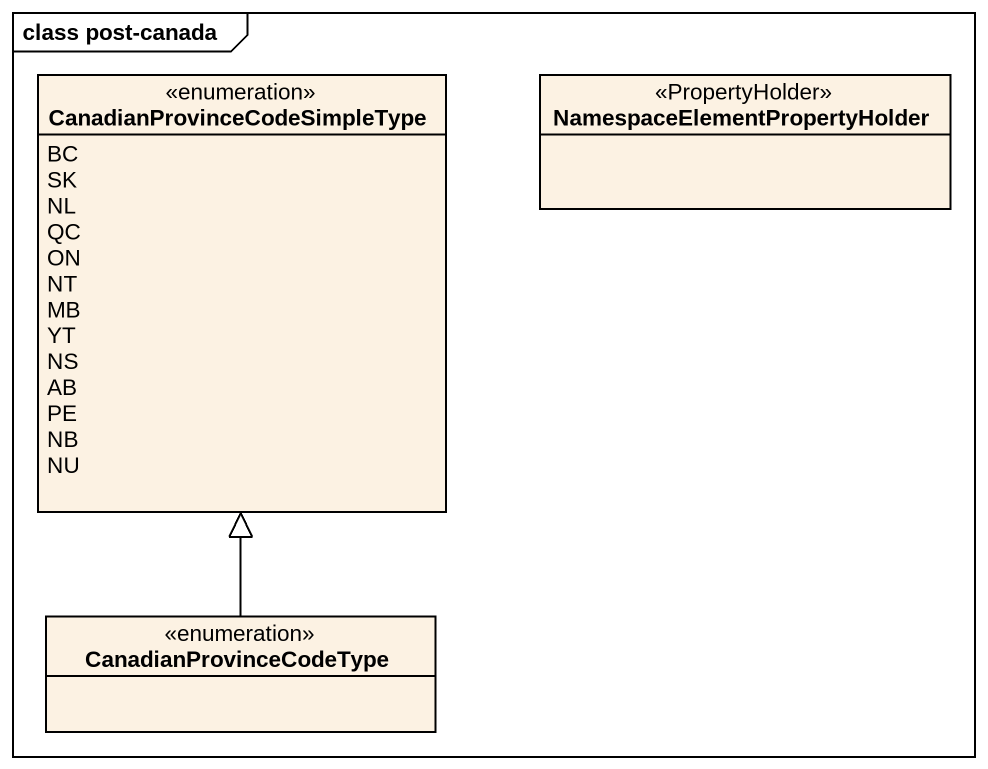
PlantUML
@startuml
mainframe class post-canada
hide circle
hide empty members
enum "CanadianProvinceCodeSimpleType" as CanadianProvinceCodeSimpleTy {
  BC
  SK
  NL
  QC
  ON
  NT
  MB
  YT
  NS
  AB
  PE
  NB
  NU
}
class "NamespaceElementPropertyHolder" as NamespaceElementPropertyHold <<PropertyHolder>>
enum CanadianProvinceCodeType
CanadianProvinceCodeType -up-|> CanadianProvinceCodeSimpleTy
@enduml
